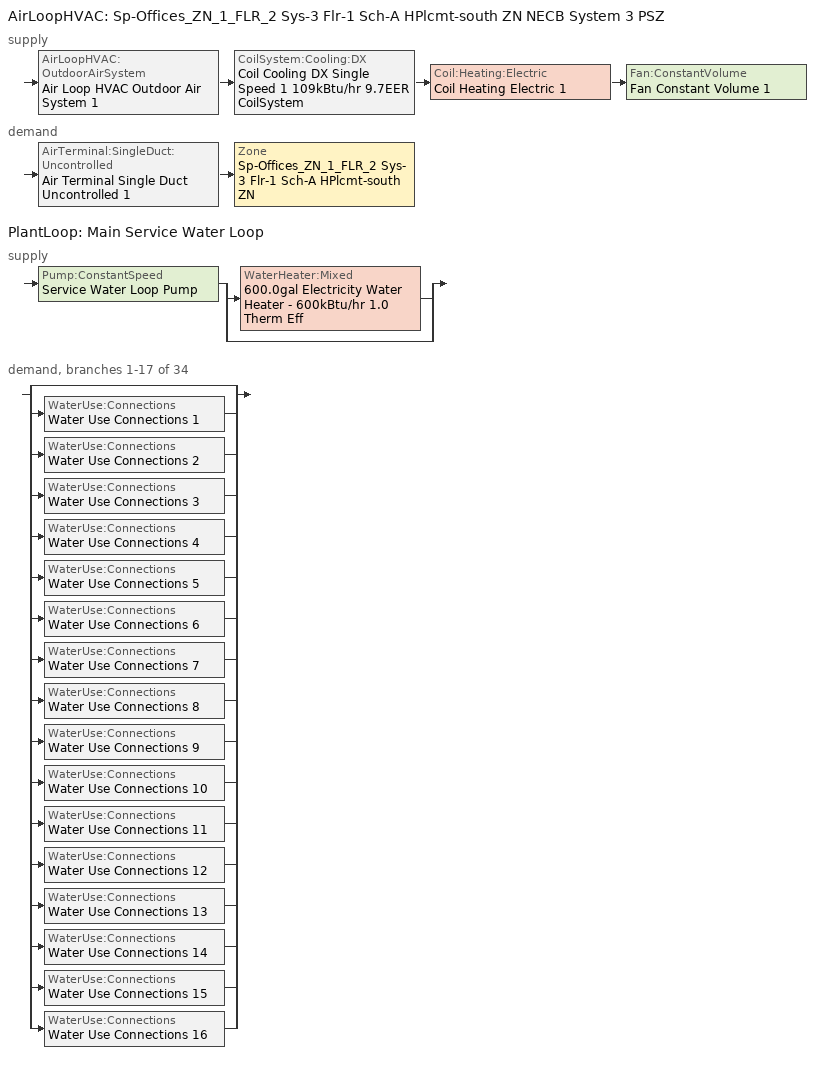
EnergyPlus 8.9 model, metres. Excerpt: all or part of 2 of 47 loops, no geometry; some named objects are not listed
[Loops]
AirLoopHVAC 'Sp-Offices_ZN_1_FLR_2 Sys-3 Flr-1 Sch-A HPlcmt-south ZN NECB System 3 PSZ'
 supply: AirLoopHVAC:OutdoorAirSystem 'Air Loop HVAC Outdoor Air System 1' > CoilSystem:Cooling:DX 'Coil Cooling DX Single Speed 1 109kBtu/hr 9.7EER CoilSystem' > Coil:Heating:Electric 'Coil Heating Electric 1' > Fan:ConstantVolume 'Fan Constant Volume 1'
 demand: AirTerminal:SingleDuct:Uncontrolled 'Air Terminal Single Duct Uncontrolled 1' > Zone 'Sp-Offices_ZN_1_FLR_2 Sys-3 Flr-1 Sch-A HPlcmt-south ZN'
PlantLoop 'Main Service Water Loop'
 supply: Pump:ConstantSpeed 'Service Water Loop Pump' > split
  | WaterHeater:Mixed '600.0gal Electricity Water Heater - 600kBtu/hr 1.0 Therm Eff'
  | bypass
 demand, branches 1-17 of 34: split
  | bypass
  | WaterUse:Connections 'Water Use Connections 1'
  | WaterUse:Connections 'Water Use Connections 2'
  | WaterUse:Connections 'Water Use Connections 3'
  | WaterUse:Connections 'Water Use Connections 4'
  | WaterUse:Connections 'Water Use Connections 5'
  | WaterUse:Connections 'Water Use Connections 6'
  | WaterUse:Connections 'Water Use Connections 7'
  | WaterUse:Connections 'Water Use Connections 8'
  | WaterUse:Connections 'Water Use Connections 9'
  | WaterUse:Connections 'Water Use Connections 10'
  | WaterUse:Connections 'Water Use Connections 11'
  | WaterUse:Connections 'Water Use Connections 12'
  | WaterUse:Connections 'Water Use Connections 13'
  | WaterUse:Connections 'Water Use Connections 14'
  | WaterUse:Connections 'Water Use Connections 15'
  | WaterUse:Connections 'Water Use Connections 16'
[DesignSpecification:OutdoorAir]
Space Function Office - enclosed Ventilation: Outdoor Air Method=Sum; Outdoor Air Flow per Person {m3/s-person}=0; Outdoor Air Flow per Zone Floor Area {m3/s-m2}=0.0004318; Outdoor Air Flow per Zone {m3/s}=0; Outdoor Air Flow Air Changes per Hour {1/hr}=0
[DesignSpecification:ZoneAirDistribution]
Sp-Offices_ZN_1_FLR_2 Sys-3 Flr-1 Sch-A HPlcmt-south ZN Design Spec Zone Air Dist: Zone Air Distribution Effectiveness in Cooling Mode=1; Zone Air Distribution Effectiveness in Heating Mode=1
[Sizing:Zone]
Sp-Offices_ZN_1_FLR_2 Sys-3 Flr-1 Sch-A HPlcmt-south ZN: Zone Cooling Design Supply Air Temperature Input Method=SupplyAirTemperature; Zone Cooling Design Supply Air Temperature {C}=13; Zone Cooling Design Supply Air Temperature Difference {deltaC}=11.11; Zone Heating Design Supply Air Temperature Input Method=SupplyAirTemperature; Zone Heating Design Supply Air Temperature {C}=43; Zone Heating Design Supply Air Temperature Difference {deltaC}=11.11; Zone Cooling Design Supply Air Humidity Ratio {kgWater/kgDryAir}=0.0085; Zone Heating Design Supply Air Humidity Ratio {kgWater/kgDryAir}=0.008; Design Specification Outdoor Air Object=Space Function Office - enclosed Ventilation; Zone Heating Sizing Factor=1.3; Zone Cooling Sizing Factor=1.1; Cooling Design Air Flow Method=DesignDay; Cooling Design Air Flow Rate {m3/s}=0; Cooling Minimum Air Flow per Zone Floor Area {m3/s-m2}=0.000762; Cooling Minimum Air Flow {m3/s}=0; Cooling Minimum Air Flow Fraction=0; Heating Design Air Flow Method=DesignDay; Heating Design Air Flow Rate {m3/s}=0; Heating Maximum Air Flow per Zone Floor Area {m3/s-m2}=0.002032; Heating Maximum Air Flow {m3/s}=0.141576; Heating Maximum Air Flow Fraction=0.3; Design Specification Zone Air Distribution Object=Sp-Offices_ZN_1_FLR_2 Sys-3 Flr-1 Sch-A HPlcmt-south ZN Design Spec Zone Air Dist; Account for Dedicated Outdoor Air System=No
[Sizing:System]
Sp-Offices_ZN_1_FLR_2 Sys-3 Flr-1 Sch-A HPlcmt-south ZN NECB System 3 PSZ: Type of Load to Size On=Sensible; Design Outdoor Air Flow Rate {m3/s}=Autosize; Central Heating Maximum System Air Flow Ratio=1; Preheat Design Temperature {C}=7; Preheat Design Humidity Ratio {kgWater/kgDryAir}=0.008; Precool Design Temperature {C}=13; Precool Design Humidity Ratio {kgWater/kgDryAir}=0.008; Central Cooling Design Supply Air Temperature {C}=13; Central Heating Design Supply Air Temperature {C}=43; Type of Zone Sum to Use=NonCoincident; 100% Outdoor Air in Cooling=No; 100% Outdoor Air in Heating=No; Central Cooling Design Supply Air Humidity Ratio {kgWater/kgDryAir}=0.0085; Central Heating Design Supply Air Humidity Ratio {kgWater/kgDryAir}=0.008; Cooling Supply Air Flow Rate Method=DesignDay; Cooling Supply Air Flow Rate {m3/s}=0; Cooling Supply Air Flow Rate Per Floor Area {m3/s-m2}=0.00996765; Cooling Fraction of Autosized Cooling Supply Air Flow Rate=1; Cooling Supply Air Flow Rate Per Unit Cooling Capacity {m3/s-W}=3.94755e-05; Heating Supply Air Flow Rate Method=DesignDay; Heating Supply Air Flow Rate {m3/s}=0; Heating Supply Air Flow Rate Per Floor Area {m3/s-m2}=0.00996765; Heating Fraction of Autosized Heating Supply Air Flow Rate=1; Heating Fraction of Autosized Cooling Supply Air Flow Rate=1; Heating Supply Air Flow Rate Per Unit Heating Capacity {m3/s-W}=3.15882e-05; System Outdoor Air Method=ZoneSum; Zone Maximum Outdoor Air Fraction=1; Cooling Design Capacity Method=CoolingDesignCapacity; Cooling Design Capacity {W}=Autosize; Cooling Design Capacity Per Floor Area {W/m2}=234.7; Fraction of Autosized Cooling Design Capacity=1; Heating Design Capacity Method=HeatingDesignCapacity; Heating Design Capacity {W}=Autosize; Heating Design Capacity Per Floor Area {W/m2}=157; Fraction of Autosized Heating Design Capacity=1; Central Cooling Capacity Control Method=OnOff
[Sizing:Plant]
Main Service Water Loop: Loop Type=Heating; Design Loop Exit Temperature {C}=60; Loop Design Temperature Difference {deltaC}=5; Sizing Option=NonCoincident; Zone Timesteps in Averaging Window=1; Coincident Sizing Factor Mode=None
[ZoneControl:Thermostat]
Sp-Offices_ZN_1_FLR_2 Sys-3 Flr-1 Sch-A HPlcmt-south ZN Thermostat: Zone or ZoneList=Sp-Offices_ZN_1_FLR_2 Sys-3 Flr-1 Sch-A HPlcmt-south ZN; Control Type Schedule=Sp-Offices_ZN_1_FLR_2 Sys-3 Flr-1 Sch-A HPlcmt-south ZN Thermostat Schedule; Control 1=Space Function Office - enclosed Thermostat 3
[ThermostatSetpoint:DualSetpoint]
Space Function Office - enclosed Thermostat 3: Heating Setpoint Temperature Schedule=NECB-A-Thermostat Setpoint-Heating; Cooling Setpoint Temperature Schedule=NECB-A-Thermostat Setpoint-Cooling
[ZoneHVAC:Baseboard:Convective:Electric]
Zone HVAC Baseboard Convective Electric 1: Availability Schedule=Always On Discrete; Heating Design Capacity {W}=Autosize; Efficiency=1
[AirTerminal:SingleDuct:Uncontrolled]
Air Terminal Single Duct Uncontrolled 1: Availability Schedule=Always On Discrete; Maximum Air Flow Rate {m3/s}=AutoSize
[Zone equipment]
Sp-Offices_ZN_1_FLR_2 Sys-3 Flr-1 Sch-A HPlcmt-south ZN: Air Terminal Single Duct Uncontrolled 1, Zone HVAC Baseboard Convective Electric 1
[Fan:ConstantVolume]
Fan Constant Volume 1: Availability Schedule=Sp-Offices_ZN_1_FLR_2 Sys-3 Flr-1 Sch-A HPlcmt-south ZN NECB System 3 PSZ Occ Sch; Fan Total Efficiency=0.39975; Pressure Rise {Pa}=640; Maximum Flow Rate {m3/s}=AutoSize; Motor Efficiency=0.615; Motor In Airstream Fraction=1
[Coil:Cooling:DX:SingleSpeed]
Coil Cooling DX Single Speed 1 109kBtu/hr 9.7EER: Availability Schedule=Always On Discrete; Gross Rated Total Cooling Capacity {W}=Autosize; Gross Rated Sensible Heat Ratio=Autosize; Gross Rated Cooling COP {W/W}=3.36162; Rated Air Flow Rate {m3/s}=Autosize; Rated Evaporator Fan Power Per Volume Flow Rate {W/(m3/s)}=773.3; Total Cooling Capacity Function of Temperature Curve=DXCOOL-NECB2011-REF-CAPFT; Total Cooling Capacity Function of Flow Fraction Curve=DXCOOL-NECB2011-REF-CAPFFLOW; Energy Input Ratio Function of Temperature Curve=DXCOOL-NECB2011-REF-COOLEIRFT; Energy Input Ratio Function of Flow Fraction Curve=DXCOOL-NECB2011-REF-COOLEIRFFLOW; Part Load Fraction Correlation Curve=DXCOOL-NECB2011-REF-COOLPLFFPLR; Condenser Type=AirCooled; Evaporative Condenser Effectiveness=0; Evaporative Condenser Air Flow Rate {m3/s}=Autosize; Evaporative Condenser Pump Rated Power Consumption {W}=Autosize; Crankcase Heater Capacity {W}=0; Maximum Outdoor Dry-Bulb Temperature for Crankcase Heater Operation {C}=0; Basin Heater Capacity {W/K}=0; Basin Heater Setpoint Temperature {C}=10
[Coil:Heating:Electric]
Coil Heating Electric 1: Availability Schedule=Always On Discrete; Efficiency=1; Nominal Capacity {W}=Autosize
[CoilSystem:Cooling:DX]
Coil Cooling DX Single Speed 1 109kBtu/hr 9.7EER CoilSystem: Availability Schedule=Always On Discrete; Cooling Coil=Coil Cooling DX Single Speed 1 109kBtu/hr 9.7EER
[Controller:OutdoorAir]
Controller Outdoor Air 1: Minimum Outdoor Air Flow Rate {m3/s}=0; Maximum Outdoor Air Flow Rate {m3/s}=Autosize; Economizer Control Type=DifferentialEnthalpy; Economizer Control Action Type=ModulateFlow; Lockout Type=NoLockout; Minimum Limit Type=FixedMinimum; Minimum Outdoor Air Schedule=Sp-Offices_ZN_1_FLR_2 Sys-3 Flr-1 Sch-A HPlcmt-south ZN NECB System 3 PSZ Occ Sch; Mechanical Ventilation Controller=Controller Mechanical Ventilation 1; High Humidity Control=No; Control High Indoor Humidity Based on Outdoor Humidity Ratio=Yes; Heat Recovery Bypass Control Type=BypassWhenWithinEconomizerLimits
[Controller:MechanicalVentilation]
Controller Mechanical Ventilation 1: Availability Schedule=Sp-Offices_ZN_1_FLR_2 Sys-3 Flr-1 Sch-A HPlcmt-south ZN NECB System 3 PSZ Occ Sch; Demand Controlled Ventilation=No; System Outdoor Air Method=ZoneSum; Zone 1=Sp-Offices_ZN_1_FLR_2 Sys-3 Flr-1 Sch-A HPlcmt-south ZN; Design Specification Outdoor Air Object Name 1=Space Function Office - enclosed Ventilation; Design Specification Zone Air Distribution Object Name 1=Sp-Offices_ZN_1_FLR_2 Sys-3 Flr-1 Sch-A HPlcmt-south ZN Design Spec Zone Air Dist
[AirLoopHVAC]
Sp-Offices_ZN_1_FLR_2 Sys-3 Flr-1 Sch-A HPlcmt-south ZN NECB System 3 PSZ: Design Supply Air Flow Rate {m3/s}=AutoSize
[Pump:ConstantSpeed]
Service Water Loop Pump: Design Flow Rate {m3/s}=Autosize; Design Pump Head {Pa}=34026; Design Power Consumption {W}=Autosize; Motor Efficiency=0.7; Fraction of Motor Inefficiencies to Fluid Stream=0; Pump Control Type=Intermittent; Design Power Sizing Method=PowerPerFlowPerPressure; Design Electric Power per Unit Flow Rate {W/(m3/s)}=348701.1; Design Shaft Power per Unit Flow Rate per Unit Head {W/((m3/s)-Pa)}=1.28205
[WaterHeater:Mixed]
600.0gal Electricity Water Heater - 600kBtu/hr 1.0 Therm Eff: Tank Volume {m3}=2.27125; Setpoint Temperature Schedule=Service Water Loop Temp - 140F; Deadband Temperature Difference {deltaC}=2; Maximum Temperature Limit {C}=82.2222; Heater Control Type=Cycle; Heater Maximum Capacity {W}=175843; Heater Ignition Minimum Flow Rate {m3/s}=0; Heater Ignition Delay {s}=0; Heater Fuel Type=Electricity; Heater Thermal Efficiency=1; Off Cycle Parasitic Fuel Consumption Rate {W}=878.92; Off Cycle Parasitic Fuel Type=Electricity; Off Cycle Parasitic Heat Fraction to Tank=0.8; On Cycle Parasitic Fuel Consumption Rate {W}=878.92; On Cycle Parasitic Fuel Type=Electricity; On Cycle Parasitic Heat Fraction to Tank=0; Ambient Temperature Indicator=Schedule; Ambient Temperature Schedule=Water Heater Ambient Temp Schedule - 70F; Off Cycle Loss Coefficient to Ambient Temperature {W/K}=6.61159; Off Cycle Loss Fraction to Zone=1; On Cycle Loss Coefficient to Ambient Temperature {W/K}=6.61159; On Cycle Loss Fraction to Zone=1; Use Side Effectiveness=1; Source Side Effectiveness=1; Use Side Design Flow Rate {m3/s}=Autosize; Source Side Design Flow Rate {m3/s}=Autosize; Indirect Water Heating Recovery Time {hr}=1.5; Source Side Flow Control Mode=IndirectHeatPrimarySetpoint
[PlantLoop]
Main Service Water Loop: Fluid Type=Water; Plant Equipment Operation Scheme=Main Service Water Loop Operation Schemes; Maximum Loop Temperature {C}=60; Minimum Loop Temperature {C}=10; Maximum Loop Flow Rate {m3/s}=Autosize; Minimum Loop Flow Rate {m3/s}=0; Plant Loop Volume {m3}=Autocalculate; Load Distribution Scheme=Optimal; Plant Loop Demand Calculation Scheme=SingleSetpoint
[PlantEquipmentList]
Main Service Water Loop Heating Equipment List: 600.0gal Electricity Water Heater - 600kBtu/hr 1.0 Therm Eff
[PlantEquipmentOperation:HeatingLoad]
Main Service Water Loop Heating Operation Scheme: Load Range 1 Lower Limit {W}=0; Load Range 1 Upper Limit {W}=1000000000; Range 1 Equipment List=Main Service Water Loop Heating Equipment List
[PlantEquipmentOperationSchemes]
Main Service Water Loop Operation Schemes: Control Scheme 1=Main Service Water Loop Heating Operation Scheme; Control Scheme 1 Schedule=Always On Discrete
[SetpointManager:Scheduled]
Service hot water setpoint manager: Control Variable=Temperature; Schedule=Service Water Loop Temp - 140F
[SetpointManager:SingleZone:Reheat]
Setpoint Manager Single Zone Reheat 1: Control Variable=Temperature; Minimum Supply Air Temperature {C}=13; Maximum Supply Air Temperature {C}=43; Control Zone=Sp-Offices_ZN_1_FLR_2 Sys-3 Flr-1 Sch-A HPlcmt-south ZN
[SetpointManager:MixedAir] Control Variable=Temperature
Node 56 OS Default SPM; Node 55 OS Default SPM; Node 54 OS Default SPM
[WaterUse:Equipment]
Name | Peak Flow Rate {m3/s} | Flow Rate Fraction Schedule | Target Temperature Schedule | Zone | Sensible Fraction Schedule | Latent Fraction Schedule
Auditorium_zn_1_flr_1 Service Water Use 0.5gal/min | 3.17504e-05 | NECB-C-Service Water Heating | Schedule Ruleset 5 | Sp-Auditorium_ZN_1_FLR_1 Sys-3 Flr-2 Sch-C HPlcmt-north ZN | Schedule Ruleset 3 | Schedule Ruleset 4
Aux_gym_zn_1_flr_1 Service Water Use 1.91gal/min | 0.00012071 | NECB-B-Service Water Heating | Schedule Ruleset 8 | Sp-Aux_Gym_ZN_1_FLR_1 Sys-3 Flr-2 Sch-B HPlcmt-east ZN | Schedule Ruleset 6 | Schedule Ruleset 7
Gym_zn_1_flr_1 Service Water Use 3.03gal/min | 0.000191125 | NECB-B-Service Water Heating | Schedule Ruleset 11 | Sp-Gym_ZN_1_FLR_1 Sys-3 Flr-2 Sch-B HPlcmt-core ZN | Schedule Ruleset 9 | Schedule Ruleset 10
Cafeteria_zn_1_flr_1 Service Water Use 0.48gal/min | 3.02759e-05 | NECB-C-Service Water Heating | Schedule Ruleset 14 | Sp-Cafeteria_ZN_1_FLR_1 Sys-3 Flr-2 Sch-C HPlcmt-east ZN | Schedule Ruleset 12 | Schedule Ruleset 13
Corner_class_1_pod_1_zn_1_flr_1 Service Water Use 0.07gal/min | 4.61748e-06 | NECB-D-Service Water Heating | Schedule Ruleset 17 | Sp-Corner_Class_1_Pod_1_ZN_1_FLR_1 Sys-3 Flr-2 Sch-D HPlcmt-south ZN | Schedule Ruleset 15 | Schedule Ruleset 16
Corner_class_1_pod_1_zn_1_flr_2 Service Water Use 0.07gal/min | 4.61748e-06 | NECB-D-Service Water Heating | Schedule Ruleset 20 | Sp-Corner_Class_1_Pod_1_ZN_1_FLR_2 Sys-3 Flr-1 Sch-D HPlcmt-south ZN | Schedule Ruleset 18 | Schedule Ruleset 19
Corner_class_1_pod_2_zn_1_flr_1 Service Water Use 0.07gal/min | 4.61748e-06 | NECB-D-Service Water Heating | Schedule Ruleset 23 | Sp-Corner_Class_1_Pod_2_ZN_1_FLR_1 Sys-3 Flr-2 Sch-D HPlcmt-south ZN | Schedule Ruleset 21 | Schedule Ruleset 22
Corner_class_1_pod_2_zn_1_flr_2 Service Water Use 0.07gal/min | 4.61748e-06 | NECB-D-Service Water Heating | Schedule Ruleset 26 | Sp-Corner_Class_1_Pod_2_ZN_1_FLR_2 Sys-3 Flr-1 Sch-D HPlcmt-south ZN | Schedule Ruleset 24 | Schedule Ruleset 25
Corner_class_1_pod_3_zn_1_flr_1 Service Water Use 0.07gal/min | 4.61748e-06 | NECB-D-Service Water Heating | Schedule Ruleset 29 | Sp-Corner_Class_1_Pod_3_ZN_1_FLR_1 Sys-3 Flr-2 Sch-D HPlcmt-south ZN | Schedule Ruleset 27 | Schedule Ruleset 28
Corner_class_1_pod_3_zn_1_flr_2 Service Water Use 0.07gal/min | 4.61748e-06 | NECB-D-Service Water Heating | Schedule Ruleset 32 | Sp-Corner_Class_1_Pod_3_ZN_1_FLR_2 Sys-3 Flr-1 Sch-D HPlcmt-south ZN | Schedule Ruleset 30 | Schedule Ruleset 31
Corner_class_2_pod_1_zn_1_flr_1 Service Water Use 0.07gal/min | 4.61748e-06 | NECB-D-Service Water Heating | Schedule Ruleset 35 | Sp-Corner_Class_2_Pod_1_ZN_1_FLR_1 Sys-3 Flr-2 Sch-D HPlcmt-north ZN | Schedule Ruleset 33 | Schedule Ruleset 34
Corner_class_2_pod_1_zn_1_flr_2 Service Water Use 0.07gal/min | 4.61748e-06 | NECB-D-Service Water Heating | Schedule Ruleset 38 | Sp-Corner_Class_2_Pod_1_ZN_1_FLR_2 Sys-3 Flr-1 Sch-D HPlcmt-north ZN | Schedule Ruleset 36 | Schedule Ruleset 37
Corner_class_2_pod_2_zn_1_flr_1 Service Water Use 0.07gal/min | 4.61748e-06 | NECB-D-Service Water Heating | Schedule Ruleset 41 | Sp-Corner_Class_2_Pod_2_ZN_1_FLR_1 Sys-3 Flr-2 Sch-D HPlcmt-north ZN | Schedule Ruleset 39 | Schedule Ruleset 40
Corner_class_2_pod_2_zn_1_flr_2 Service Water Use 0.07gal/min | 4.61748e-06 | NECB-D-Service Water Heating | Schedule Ruleset 44 | Sp-Corner_Class_2_Pod_2_ZN_1_FLR_2 Sys-3 Flr-1 Sch-D HPlcmt-north ZN | Schedule Ruleset 42 | Schedule Ruleset 43
Corner_class_2_pod_3_zn_1_flr_1 Service Water Use 0.07gal/min | 4.61748e-06 | NECB-D-Service Water Heating | Schedule Ruleset 47 | Sp-Corner_Class_2_Pod_3_ZN_1_FLR_1 Sys-3 Flr-2 Sch-D HPlcmt-north ZN | Schedule Ruleset 45 | Schedule Ruleset 46
Corner_class_2_pod_3_zn_1_flr_2 Service Water Use 0.07gal/min | 4.61748e-06 | NECB-D-Service Water Heating | Schedule Ruleset 50 | Sp-Corner_Class_2_Pod_3_ZN_1_FLR_2 Sys-3 Flr-1 Sch-D HPlcmt-north ZN | Schedule Ruleset 48 | Schedule Ruleset 49
[WaterUse:Connections]
Name | Water Use Equipment 1
Water Use Connections 1 | Auditorium_zn_1_flr_1 Service Water Use 0.5gal/min
Water Use Connections 2 | Aux_gym_zn_1_flr_1 Service Water Use 1.91gal/min
Water Use Connections 3 | Gym_zn_1_flr_1 Service Water Use 3.03gal/min
Water Use Connections 4 | Cafeteria_zn_1_flr_1 Service Water Use 0.48gal/min
Water Use Connections 5 | Corner_class_1_pod_1_zn_1_flr_1 Service Water Use 0.07gal/min
Water Use Connections 6 | Corner_class_1_pod_1_zn_1_flr_2 Service Water Use 0.07gal/min
Water Use Connections 7 | Corner_class_1_pod_2_zn_1_flr_1 Service Water Use 0.07gal/min
Water Use Connections 8 | Corner_class_1_pod_2_zn_1_flr_2 Service Water Use 0.07gal/min
Water Use Connections 9 | Corner_class_1_pod_3_zn_1_flr_1 Service Water Use 0.07gal/min
Water Use Connections 10 | Corner_class_1_pod_3_zn_1_flr_2 Service Water Use 0.07gal/min
Water Use Connections 11 | Corner_class_2_pod_1_zn_1_flr_1 Service Water Use 0.07gal/min
Water Use Connections 12 | Corner_class_2_pod_1_zn_1_flr_2 Service Water Use 0.07gal/min
Water Use Connections 13 | Corner_class_2_pod_2_zn_1_flr_1 Service Water Use 0.07gal/min
Water Use Connections 14 | Corner_class_2_pod_2_zn_1_flr_2 Service Water Use 0.07gal/min
Water Use Connections 15 | Corner_class_2_pod_3_zn_1_flr_1 Service Water Use 0.07gal/min
Water Use Connections 16 | Corner_class_2_pod_3_zn_1_flr_2 Service Water Use 0.07gal/min
[Schedule:Day:Interval]
NECB-A-Thermostat Setpoint-Heating Sun|Hol Day; NECB-A-Thermostat Setpoint-Heating Sat Day: No, 24:00, 18
NECB-A-Thermostat Setpoint-Heating Default|Wkdy Day; NECB-A-Thermostat Setpoint-Heating Default: No, 06:00, 18, 07:00, 20, 21:00, 22, 24:00, 18
NECB-A-Thermostat Setpoint-Cooling Sun|Hol Day; NECB-A-Thermostat Setpoint-Cooling Sat Day: No, 24:00, 35
NECB-A-Thermostat Setpoint-Cooling Default|Wkdy Day; NECB-A-Thermostat Setpoint-Cooling Default: No, 06:00, 35, 21:00, 24, 24:00, 35
Sp-Offices_ZN_1_FLR_2 Sys-3 Flr-1 Sch-A HPlcmt-south ZN NECB System 3 PSZ Occ Sch Sunday; Sp-Offices_ZN_1_FLR_2 Sys-3 Flr-1 Sch-A HPlcmt-south ZN NECB System 3 PSZ Occ Sch Saturday: No, 24:00, 0
Sp-Offices_ZN_1_FLR_2 Sys-3 Flr-1 Sch-A HPlcmt-south ZN NECB System 3 PSZ Occ Sch Monday; Sp-Offices_ZN_1_FLR_2 Sys-3 Flr-1 Sch-A HPlcmt-south ZN NECB System 3 PSZ Occ Sch Tuesday; Sp-Offices_ZN_1_FLR_2 Sys-3 Flr-1 Sch-A HPlcmt-south ZN NECB System 3 PSZ Occ Sch Wednesday; Sp-Offices_ZN_1_FLR_2 Sys-3 Flr-1 Sch-A HPlcmt-south ZN NECB System 3 PSZ Occ Sch Thursday; Sp-Offices_ZN_1_FLR_2 Sys-3 Flr-1 Sch-A HPlcmt-south ZN NECB System 3 PSZ Occ Sch Friday: No, 08:00, 0, 19:00, 1, 24:00, 0
Sp-Offices_ZN_1_FLR_2 Sys-3 Flr-1 Sch-A HPlcmt-south ZN NECB System 3 PSZ Occ Sch Default; Sp-Offices_ZN_1_FLR_2 Sys-3 Flr-1 Sch-A HPlcmt-south ZN NECB System 3 PSZ Occ Sch Summer Design Day; Sp-Offices_ZN_1_FLR_2 Sys-3 Flr-1 Sch-A HPlcmt-south ZN NECB System 3 PSZ Occ Sch Winter Design Day: No, 24:00, 1
NECB-B-Service Water Heating Default; NECB-B-Service Water Heating Default|Wkdy Day: No, 01:00, 0.6, 02:00, 0.5, 09:00, 0.05, 11:00, 0.7, 12:00, 0.4, 13:00, 0.5, 15:00, 0.6, 16:00, 0.4, 18:00, 0.3, 19:00, 0.4, 20:00, 0.5, 22:00, 0.8, 24:00, 0.9
NECB-B-Service Water Heating Sat Day: No, 01:00, 0.7, 02:00, 0.6, 09:00, 0.05, 11:00, 0.7, 12:00, 0.4, 13:00, 0.5, 15:00, 0.6, 16:00, 0.4, 18:00, 0.3, 19:00, 0.4, 20:00, 0.5, 22:00, 0.8, 24:00, 0.9
NECB-B-Service Water Heating Sun|Hol Day: No, 01:00, 0.5, 02:00, 0.6, 09:00, 0.05, 11:00, 0.7, 12:00, 0.4, 13:00, 0.5, 15:00, 0.6, 16:00, 0.4, 18:00, 0.3, 19:00, 0.4, 20:00, 0.5, 22:00, 0.8, 24:00, 0.5
NECB-C-Service Water Heating Default; NECB-C-Service Water Heating Default|Wkdy Day: No, 08:00, 0.05, 09:00, 0.1, 10:00, 0.2, 11:00, 0.3, 12:00, 0.4, 16:00, 0.8, 17:00, 0.6, 18:00, 0.4, 19:00, 0.3, 21:00, 0.2, 24:00, 0.05
NECB-C-Service Water Heating Sat Day: No, 08:00, 0.05, 09:00, 0.1, 10:00, 0.2, 11:00, 0.3, 12:00, 0.5, 16:00, 0.9, 17:00, 0.7, 18:00, 0.5, 19:00, 0.3, 21:00, 0.2, 24:00, 0.05
NECB-C-Service Water Heating Sun|Hol Day: No, 10:00, 0.05, 11:00, 0.1, 12:00, 0.2, 13:00, 0.4, 15:00, 0.8, 16:00, 0.6, 17:00, 0.4, 18:00, 0.3, 19:00, 0.2, 24:00, 0.05
NECB-D-Service Water Heating Default; NECB-D-Service Water Heating Default|Wkdy Day: No, 08:00, 0.05, 10:00, 0.5, 16:00, 0.9, 17:00, 0.7, 18:00, 0.3, 21:00, 0.5, 22:00, 0.3, 24:00, 0.05
NECB-D-Service Water Heating Sat Day; NECB-D-Service Water Heating Sun|Hol Day; Schedule Day 12; Schedule Day 15; Schedule Day 18; Schedule Day 21; Schedule Day 24; Schedule Day 27; Schedule Day 30; Schedule Day 33; Schedule Day 36; Schedule Day 39; Schedule Day 42; Schedule Day 45; Schedule Day 48; Schedule Day 51; Schedule Day 6; Schedule Day 9: No, 24:00, 0.05
Schedule Day 10; Schedule Day 13; Schedule Day 16; Schedule Day 19; Schedule Day 22; Schedule Day 25; Schedule Day 28; Schedule Day 31; Schedule Day 34; Schedule Day 37; Schedule Day 40; Schedule Day 43; Schedule Day 46; Schedule Day 49; Schedule Day 52; Schedule Day 7; Service Water Loop Temp - 140F Default: No, 24:00, 60
Schedule Day 11; Schedule Day 14; Schedule Day 17; Schedule Day 20; Schedule Day 23; Schedule Day 26; Schedule Day 29; Schedule Day 32; Schedule Day 35; Schedule Day 38; Schedule Day 41; Schedule Day 44; Schedule Day 47; Schedule Day 5; Schedule Day 50; Schedule Day 8: No, 24:00, 0.2
Water Heater Ambient Temp Schedule - 70F Default: No, 24:00, 21.1111
[Schedule:Week:Daily]
Schedule:Week:Daily {2af1d794-7e81-4cb2-830b-181637b0ae82}: NECB-A-Thermostat Setpoint-Heating Sun|Hol Day, NECB-A-Thermostat Setpoint-Heating Default|Wkdy Day, NECB-A-Thermostat Setpoint-Heating Default|Wkdy Day, NECB-A-Thermostat Setpoint-Heating Default|Wkdy Day, NECB-A-Thermostat Setpoint-Heating Default|Wkdy Day, NECB-A-Thermostat Setpoint-Heating Default|Wkdy Day, NECB-A-Thermostat Setpoint-Heating Sat Day, NECB-A-Thermostat Setpoint-Heating Default, NECB-A-Thermostat Setpoint-Heating Default, NECB-A-Thermostat Setpoint-Heating Default, NECB-A-Thermostat Setpoint-Heating Default, NECB-A-Thermostat Setpoint-Heating Default
Schedule:Week:Daily {023329f9-b358-4213-a2b3-86690ae53f97}: NECB-A-Thermostat Setpoint-Cooling Sun|Hol Day, NECB-A-Thermostat Setpoint-Cooling Default|Wkdy Day, NECB-A-Thermostat Setpoint-Cooling Default|Wkdy Day, NECB-A-Thermostat Setpoint-Cooling Default|Wkdy Day, NECB-A-Thermostat Setpoint-Cooling Default|Wkdy Day, NECB-A-Thermostat Setpoint-Cooling Default|Wkdy Day, NECB-A-Thermostat Setpoint-Cooling Sat Day, NECB-A-Thermostat Setpoint-Cooling Default, NECB-A-Thermostat Setpoint-Cooling Default, NECB-A-Thermostat Setpoint-Cooling Default, NECB-A-Thermostat Setpoint-Cooling Default, NECB-A-Thermostat Setpoint-Cooling Default
Schedule:Week:Daily {b4a25738-f88c-446d-a8ae-046b7df73a66}: Sp-Offices_ZN_1_FLR_2 Sys-3 Flr-1 Sch-A HPlcmt-south ZN NECB System 3 PSZ Occ Sch Sunday, Sp-Offices_ZN_1_FLR_2 Sys-3 Flr-1 Sch-A HPlcmt-south ZN NECB System 3 PSZ Occ Sch Monday, Sp-Offices_ZN_1_FLR_2 Sys-3 Flr-1 Sch-A HPlcmt-south ZN NECB System 3 PSZ Occ Sch Tuesday, Sp-Offices_ZN_1_FLR_2 Sys-3 Flr-1 Sch-A HPlcmt-south ZN NECB System 3 PSZ Occ Sch Wednesday, Sp-Offices_ZN_1_FLR_2 Sys-3 Flr-1 Sch-A HPlcmt-south ZN NECB System 3 PSZ Occ Sch Thursday, Sp-Offices_ZN_1_FLR_2 Sys-3 Flr-1 Sch-A HPlcmt-south ZN NECB System 3 PSZ Occ Sch Friday, Sp-Offices_ZN_1_FLR_2 Sys-3 Flr-1 Sch-A HPlcmt-south ZN NECB System 3 PSZ Occ Sch Saturday, Sp-Offices_ZN_1_FLR_2 Sys-3 Flr-1 Sch-A HPlcmt-south ZN NECB System 3 PSZ Occ Sch Default, Sp-Offices_ZN_1_FLR_2 Sys-3 Flr-1 Sch-A HPlcmt-south ZN NECB System 3 PSZ Occ Sch Summer Design Day, Sp-Offices_ZN_1_FLR_2 Sys-3 Flr-1 Sch-A HPlcmt-south ZN NECB System 3 PSZ Occ Sch Winter Design Day, Sp-Offices_ZN_1_FLR_2 Sys-3 Flr-1 Sch-A HPlcmt-south ZN NECB System 3 PSZ Occ Sch Default, Sp-Offices_ZN_1_FLR_2 Sys-3 Flr-1 Sch-A HPlcmt-south ZN NECB System 3 PSZ Occ Sch Default
Schedule:Week:Daily {3ff9b2c5-2c67-4e1d-835a-114b646d68e7}: NECB-B-Service Water Heating Sun|Hol Day, NECB-B-Service Water Heating Default|Wkdy Day, NECB-B-Service Water Heating Default|Wkdy Day, NECB-B-Service Water Heating Default|Wkdy Day, NECB-B-Service Water Heating Default|Wkdy Day, NECB-B-Service Water Heating Default|Wkdy Day, NECB-B-Service Water Heating Sat Day, NECB-B-Service Water Heating Default, NECB-B-Service Water Heating Default, NECB-B-Service Water Heating Default, NECB-B-Service Water Heating Default, NECB-B-Service Water Heating Default
Schedule:Week:Daily {1ace1c91-954a-4a59-b67c-347676d0a225}: NECB-C-Service Water Heating Sun|Hol Day, NECB-C-Service Water Heating Default|Wkdy Day, NECB-C-Service Water Heating Default|Wkdy Day, NECB-C-Service Water Heating Default|Wkdy Day, NECB-C-Service Water Heating Default|Wkdy Day, NECB-C-Service Water Heating Default|Wkdy Day, NECB-C-Service Water Heating Sat Day, NECB-C-Service Water Heating Default, NECB-C-Service Water Heating Default, NECB-C-Service Water Heating Default, NECB-C-Service Water Heating Default, NECB-C-Service Water Heating Default
Schedule:Week:Daily {d50215a7-a802-4731-86a7-f4656ae78b32}: NECB-D-Service Water Heating Sun|Hol Day, NECB-D-Service Water Heating Default|Wkdy Day, NECB-D-Service Water Heating Default|Wkdy Day, NECB-D-Service Water Heating Default|Wkdy Day, NECB-D-Service Water Heating Default|Wkdy Day, NECB-D-Service Water Heating Default|Wkdy Day, NECB-D-Service Water Heating Sat Day, NECB-D-Service Water Heating Default, NECB-D-Service Water Heating Default, NECB-D-Service Water Heating Default, NECB-D-Service Water Heating Default, NECB-D-Service Water Heating Default
Schedule:Week:Daily {fee7ea90-81be-49ea-9667-d08ec8ae72cd}: Schedule Day 12, Schedule Day 12, Schedule Day 12, Schedule Day 12, Schedule Day 12, Schedule Day 12, Schedule Day 12, Schedule Day 12, Schedule Day 12, Schedule Day 12, Schedule Day 12, Schedule Day 12
Schedule:Week:Daily {7fee0630-f90e-4e00-9621-9bf35bc2f15f}: Schedule Day 13, Schedule Day 13, Schedule Day 13, Schedule Day 13, Schedule Day 13, Schedule Day 13, Schedule Day 13, Schedule Day 13, Schedule Day 13, Schedule Day 13, Schedule Day 13, Schedule Day 13
Schedule:Week:Daily {6188c712-1f67-4ecb-b6ef-135494ff7a55}: Schedule Day 14, Schedule Day 14, Schedule Day 14, Schedule Day 14, Schedule Day 14, Schedule Day 14, Schedule Day 14, Schedule Day 14, Schedule Day 14, Schedule Day 14, Schedule Day 14, Schedule Day 14
Schedule:Week:Daily {894d2c4e-5301-48ec-9bc5-4377670d5ce4}: Schedule Day 15, Schedule Day 15, Schedule Day 15, Schedule Day 15, Schedule Day 15, Schedule Day 15, Schedule Day 15, Schedule Day 15, Schedule Day 15, Schedule Day 15, Schedule Day 15, Schedule Day 15
Schedule:Week:Daily {862df358-0a2c-43a2-a62c-a3fe667afa47}: Schedule Day 16, Schedule Day 16, Schedule Day 16, Schedule Day 16, Schedule Day 16, Schedule Day 16, Schedule Day 16, Schedule Day 16, Schedule Day 16, Schedule Day 16, Schedule Day 16, Schedule Day 16
Schedule:Week:Daily {810aff3c-c61f-4ff7-87a4-4d8ed438f53c}: Schedule Day 17, Schedule Day 17, Schedule Day 17, Schedule Day 17, Schedule Day 17, Schedule Day 17, Schedule Day 17, Schedule Day 17, Schedule Day 17, Schedule Day 17, Schedule Day 17, Schedule Day 17
Schedule:Week:Daily {09e48515-d515-4a59-b06f-1091d25a9511}: Schedule Day 18, Schedule Day 18, Schedule Day 18, Schedule Day 18, Schedule Day 18, Schedule Day 18, Schedule Day 18, Schedule Day 18, Schedule Day 18, Schedule Day 18, Schedule Day 18, Schedule Day 18
Schedule:Week:Daily {f413849e-f9cd-4fea-bcad-7c44799248c0}: Schedule Day 19, Schedule Day 19, Schedule Day 19, Schedule Day 19, Schedule Day 19, Schedule Day 19, Schedule Day 19, Schedule Day 19, Schedule Day 19, Schedule Day 19, Schedule Day 19, Schedule Day 19
Schedule:Week:Daily {66b2d905-c815-4900-b49a-bec591be2ac8}: Schedule Day 20, Schedule Day 20, Schedule Day 20, Schedule Day 20, Schedule Day 20, Schedule Day 20, Schedule Day 20, Schedule Day 20, Schedule Day 20, Schedule Day 20, Schedule Day 20, Schedule Day 20
Schedule:Week:Daily {ae430e7e-cd8e-467e-98c3-07fd59060da0}: Schedule Day 21, Schedule Day 21, Schedule Day 21, Schedule Day 21, Schedule Day 21, Schedule Day 21, Schedule Day 21, Schedule Day 21, Schedule Day 21, Schedule Day 21, Schedule Day 21, Schedule Day 21
Schedule:Week:Daily {da90e255-a3a3-4774-a4ee-756ee7cfc7e8}: Schedule Day 22, Schedule Day 22, Schedule Day 22, Schedule Day 22, Schedule Day 22, Schedule Day 22, Schedule Day 22, Schedule Day 22, Schedule Day 22, Schedule Day 22, Schedule Day 22, Schedule Day 22
Schedule:Week:Daily {2cb551bf-0d8f-4ab2-8ce4-796c327db12f}: Schedule Day 23, Schedule Day 23, Schedule Day 23, Schedule Day 23, Schedule Day 23, Schedule Day 23, Schedule Day 23, Schedule Day 23, Schedule Day 23, Schedule Day 23, Schedule Day 23, Schedule Day 23
Schedule:Week:Daily {2ed5778a-d0f7-420c-b100-f35407c56138}: Schedule Day 24, Schedule Day 24, Schedule Day 24, Schedule Day 24, Schedule Day 24, Schedule Day 24, Schedule Day 24, Schedule Day 24, Schedule Day 24, Schedule Day 24, Schedule Day 24, Schedule Day 24
Schedule:Week:Daily {9f67cd20-de71-4fb3-b143-4d65ecab6b19}: Schedule Day 25, Schedule Day 25, Schedule Day 25, Schedule Day 25, Schedule Day 25, Schedule Day 25, Schedule Day 25, Schedule Day 25, Schedule Day 25, Schedule Day 25, Schedule Day 25, Schedule Day 25
Schedule:Week:Daily {8d3e5548-1f11-4701-847f-cb6b7bf21dce}: Schedule Day 26, Schedule Day 26, Schedule Day 26, Schedule Day 26, Schedule Day 26, Schedule Day 26, Schedule Day 26, Schedule Day 26, Schedule Day 26, Schedule Day 26, Schedule Day 26, Schedule Day 26
Schedule:Week:Daily {63a602b6-a570-4eb0-be80-569efe7775f4}: Schedule Day 27, Schedule Day 27, Schedule Day 27, Schedule Day 27, Schedule Day 27, Schedule Day 27, Schedule Day 27, Schedule Day 27, Schedule Day 27, Schedule Day 27, Schedule Day 27, Schedule Day 27
Schedule:Week:Daily {73323f5f-5afa-4335-91ae-9687c5b94287}: Schedule Day 28, Schedule Day 28, Schedule Day 28, Schedule Day 28, Schedule Day 28, Schedule Day 28, Schedule Day 28, Schedule Day 28, Schedule Day 28, Schedule Day 28, Schedule Day 28, Schedule Day 28
Schedule:Week:Daily {32ddd575-08a3-4c82-96eb-c340da0d7bd3}: Schedule Day 29, Schedule Day 29, Schedule Day 29, Schedule Day 29, Schedule Day 29, Schedule Day 29, Schedule Day 29, Schedule Day 29, Schedule Day 29, Schedule Day 29, Schedule Day 29, Schedule Day 29
Schedule:Week:Daily {9681e344-544b-4a82-b8fe-ea084f00acb6}: Schedule Day 30, Schedule Day 30, Schedule Day 30, Schedule Day 30, Schedule Day 30, Schedule Day 30, Schedule Day 30, Schedule Day 30, Schedule Day 30, Schedule Day 30, Schedule Day 30, Schedule Day 30
Schedule:Week:Daily {2f63f3dc-5c69-4a9a-8e5c-2832c177dbdb}: Schedule Day 31, Schedule Day 31, Schedule Day 31, Schedule Day 31, Schedule Day 31, Schedule Day 31, Schedule Day 31, Schedule Day 31, Schedule Day 31, Schedule Day 31, Schedule Day 31, Schedule Day 31
Schedule:Week:Daily {1e981740-1bf6-4bb4-b61e-bbef308bb210}: Schedule Day 5, Schedule Day 5, Schedule Day 5, Schedule Day 5, Schedule Day 5, Schedule Day 5, Schedule Day 5, Schedule Day 5, Schedule Day 5, Schedule Day 5, Schedule Day 5, Schedule Day 5
Schedule:Week:Daily {6226b669-f0e2-47b3-a2a9-af32c09ea3ee}: Schedule Day 32, Schedule Day 32, Schedule Day 32, Schedule Day 32, Schedule Day 32, Schedule Day 32, Schedule Day 32, Schedule Day 32, Schedule Day 32, Schedule Day 32, Schedule Day 32, Schedule Day 32
Schedule:Week:Daily {3f5a7b7c-84ad-439c-a602-f40a927e257c}: Schedule Day 33, Schedule Day 33, Schedule Day 33, Schedule Day 33, Schedule Day 33, Schedule Day 33, Schedule Day 33, Schedule Day 33, Schedule Day 33, Schedule Day 33, Schedule Day 33, Schedule Day 33
Schedule:Week:Daily {5738bdd9-9bb0-4df1-a7da-f2cf3132c3b1}: Schedule Day 34, Schedule Day 34, Schedule Day 34, Schedule Day 34, Schedule Day 34, Schedule Day 34, Schedule Day 34, Schedule Day 34, Schedule Day 34, Schedule Day 34, Schedule Day 34, Schedule Day 34
Schedule:Week:Daily {25ab6eeb-301e-4552-b6f3-836178947aa4}: Schedule Day 35, Schedule Day 35, Schedule Day 35, Schedule Day 35, Schedule Day 35, Schedule Day 35, Schedule Day 35, Schedule Day 35, Schedule Day 35, Schedule Day 35, Schedule Day 35, Schedule Day 35
Schedule:Week:Daily {23f8f745-033a-41a0-834f-8ea4c31b2b46}: Schedule Day 36, Schedule Day 36, Schedule Day 36, Schedule Day 36, Schedule Day 36, Schedule Day 36, Schedule Day 36, Schedule Day 36, Schedule Day 36, Schedule Day 36, Schedule Day 36, Schedule Day 36
Schedule:Week:Daily {56b61240-ecab-4e84-a150-1774c1991647}: Schedule Day 37, Schedule Day 37, Schedule Day 37, Schedule Day 37, Schedule Day 37, Schedule Day 37, Schedule Day 37, Schedule Day 37, Schedule Day 37, Schedule Day 37, Schedule Day 37, Schedule Day 37
Schedule:Week:Daily {1b5393a7-720e-4496-b924-e31e6582e7f2}: Schedule Day 38, Schedule Day 38, Schedule Day 38, Schedule Day 38, Schedule Day 38, Schedule Day 38, Schedule Day 38, Schedule Day 38, Schedule Day 38, Schedule Day 38, Schedule Day 38, Schedule Day 38
Schedule:Week:Daily {2fa98992-1663-4cea-a4cd-d1e278e3416b}: Schedule Day 39, Schedule Day 39, Schedule Day 39, Schedule Day 39, Schedule Day 39, Schedule Day 39, Schedule Day 39, Schedule Day 39, Schedule Day 39, Schedule Day 39, Schedule Day 39, Schedule Day 39
Schedule:Week:Daily {0cee65f5-dd01-45e0-b201-9900c66e3fe4}: Schedule Day 40, Schedule Day 40, Schedule Day 40, Schedule Day 40, Schedule Day 40, Schedule Day 40, Schedule Day 40, Schedule Day 40, Schedule Day 40, Schedule Day 40, Schedule Day 40, Schedule Day 40
Schedule:Week:Daily {428da10d-da31-443b-8bdf-64e3c2331a45}: Schedule Day 41, Schedule Day 41, Schedule Day 41, Schedule Day 41, Schedule Day 41, Schedule Day 41, Schedule Day 41, Schedule Day 41, Schedule Day 41, Schedule Day 41, Schedule Day 41, Schedule Day 41
Schedule:Week:Daily {74ccf551-c412-4f62-a902-a100b4669f03}: Schedule Day 6, Schedule Day 6, Schedule Day 6, Schedule Day 6, Schedule Day 6, Schedule Day 6, Schedule Day 6, Schedule Day 6, Schedule Day 6, Schedule Day 6, Schedule Day 6, Schedule Day 6
Schedule:Week:Daily {1202faa4-5b34-4a68-bff7-94bb118b07fd}: Schedule Day 42, Schedule Day 42, Schedule Day 42, Schedule Day 42, Schedule Day 42, Schedule Day 42, Schedule Day 42, Schedule Day 42, Schedule Day 42, Schedule Day 42, Schedule Day 42, Schedule Day 42
Schedule:Week:Daily {4df89c4f-c30c-411b-9b13-fdc6e835bedf}: Schedule Day 43, Schedule Day 43, Schedule Day 43, Schedule Day 43, Schedule Day 43, Schedule Day 43, Schedule Day 43, Schedule Day 43, Schedule Day 43, Schedule Day 43, Schedule Day 43, Schedule Day 43
Schedule:Week:Daily {11176772-eb27-455a-bf5e-1ec3d49e5d55}: Schedule Day 44, Schedule Day 44, Schedule Day 44, Schedule Day 44, Schedule Day 44, Schedule Day 44, Schedule Day 44, Schedule Day 44, Schedule Day 44, Schedule Day 44, Schedule Day 44, Schedule Day 44
Schedule:Week:Daily {0c14a403-7d35-475f-8867-82b92b1b4a54}: Schedule Day 45, Schedule Day 45, Schedule Day 45, Schedule Day 45, Schedule Day 45, Schedule Day 45, Schedule Day 45, Schedule Day 45, Schedule Day 45, Schedule Day 45, Schedule Day 45, Schedule Day 45
Schedule:Week:Daily {5e58223b-98b4-4d68-8aad-a1e4a3ac9f41}: Schedule Day 46, Schedule Day 46, Schedule Day 46, Schedule Day 46, Schedule Day 46, Schedule Day 46, Schedule Day 46, Schedule Day 46, Schedule Day 46, Schedule Day 46, Schedule Day 46, Schedule Day 46
Schedule:Week:Daily {721786f4-ccdd-4de0-885a-a75b0bbf2186}: Schedule Day 47, Schedule Day 47, Schedule Day 47, Schedule Day 47, Schedule Day 47, Schedule Day 47, Schedule Day 47, Schedule Day 47, Schedule Day 47, Schedule Day 47, Schedule Day 47, Schedule Day 47
Schedule:Week:Daily {27bf9c46-2582-4265-b49b-25cddf404613}: Schedule Day 48, Schedule Day 48, Schedule Day 48, Schedule Day 48, Schedule Day 48, Schedule Day 48, Schedule Day 48, Schedule Day 48, Schedule Day 48, Schedule Day 48, Schedule Day 48, Schedule Day 48
Schedule:Week:Daily {3042d1d5-6630-4c2a-b198-643361fc41ee}: Schedule Day 49, Schedule Day 49, Schedule Day 49, Schedule Day 49, Schedule Day 49, Schedule Day 49, Schedule Day 49, Schedule Day 49, Schedule Day 49, Schedule Day 49, Schedule Day 49, Schedule Day 49
Schedule:Week:Daily {1711e0b4-e34d-420a-a6aa-51e2f78f7445}: Schedule Day 50, Schedule Day 50, Schedule Day 50, Schedule Day 50, Schedule Day 50, Schedule Day 50, Schedule Day 50, Schedule Day 50, Schedule Day 50, Schedule Day 50, Schedule Day 50, Schedule Day 50
Schedule:Week:Daily {8e714bba-959b-477a-b940-f49ab2a38b97}: Schedule Day 51, Schedule Day 51, Schedule Day 51, Schedule Day 51, Schedule Day 51, Schedule Day 51, Schedule Day 51, Schedule Day 51, Schedule Day 51, Schedule Day 51, Schedule Day 51, Schedule Day 51
Schedule:Week:Daily {cdbd94a4-2bd9-43e1-b7f5-00c9bef67416}: Schedule Day 7, Schedule Day 7, Schedule Day 7, Schedule Day 7, Schedule Day 7, Schedule Day 7, Schedule Day 7, Schedule Day 7, Schedule Day 7, Schedule Day 7, Schedule Day 7, Schedule Day 7
Schedule:Week:Daily {7b110cbd-0bc9-4bc5-82c5-7d5b47c7a484}: Schedule Day 52, Schedule Day 52, Schedule Day 52, Schedule Day 52, Schedule Day 52, Schedule Day 52, Schedule Day 52, Schedule Day 52, Schedule Day 52, Schedule Day 52, Schedule Day 52, Schedule Day 52
Schedule:Week:Daily {4c7b8347-75a5-412a-800f-bd531a09d871}: Schedule Day 8, Schedule Day 8, Schedule Day 8, Schedule Day 8, Schedule Day 8, Schedule Day 8, Schedule Day 8, Schedule Day 8, Schedule Day 8, Schedule Day 8, Schedule Day 8, Schedule Day 8
Schedule:Week:Daily {cf4d98b9-9542-40e0-a8a5-696094f0bbbf}: Schedule Day 9, Schedule Day 9, Schedule Day 9, Schedule Day 9, Schedule Day 9, Schedule Day 9, Schedule Day 9, Schedule Day 9, Schedule Day 9, Schedule Day 9, Schedule Day 9, Schedule Day 9
Schedule:Week:Daily {84074c5e-838f-43df-8d1a-96d4549ad999}: Schedule Day 10, Schedule Day 10, Schedule Day 10, Schedule Day 10, Schedule Day 10, Schedule Day 10, Schedule Day 10, Schedule Day 10, Schedule Day 10, Schedule Day 10, Schedule Day 10, Schedule Day 10
Schedule:Week:Daily {36568a47-a757-45ee-9b0b-2b286e98930e}: Schedule Day 11, Schedule Day 11, Schedule Day 11, Schedule Day 11, Schedule Day 11, Schedule Day 11, Schedule Day 11, Schedule Day 11, Schedule Day 11, Schedule Day 11, Schedule Day 11, Schedule Day 11
Schedule:Week:Daily {addaf4d9-0f23-4347-a055-5aefef1fdc45}: Service Water Loop Temp - 140F Default, Service Water Loop Temp - 140F Default, Service Water Loop Temp - 140F Default, Service Water Loop Temp - 140F Default, Service Water Loop Temp - 140F Default, Service Water Loop Temp - 140F Default, Service Water Loop Temp - 140F Default, Service Water Loop Temp - 140F Default, Service Water Loop Temp - 140F Default, Service Water Loop Temp - 140F Default, Service Water Loop Temp - 140F Default, Service Water Loop Temp - 140F Default
Schedule:Week:Daily {9ed39f53-5634-468d-9a4c-c0d9b94df933}: Water Heater Ambient Temp Schedule - 70F Default, Water Heater Ambient Temp Schedule - 70F Default, Water Heater Ambient Temp Schedule - 70F Default, Water Heater Ambient Temp Schedule - 70F Default, Water Heater Ambient Temp Schedule - 70F Default, Water Heater Ambient Temp Schedule - 70F Default, Water Heater Ambient Temp Schedule - 70F Default, Water Heater Ambient Temp Schedule - 70F Default, Water Heater Ambient Temp Schedule - 70F Default, Water Heater Ambient Temp Schedule - 70F Default, Water Heater Ambient Temp Schedule - 70F Default, Water Heater Ambient Temp Schedule - 70F Default
[Schedule:Year]
NECB-A-Thermostat Setpoint-Heating: Schedule:Week:Daily {2af1d794-7e81-4cb2-830b-181637b0ae82}, 1, 1, 12, 31
NECB-A-Thermostat Setpoint-Cooling: Schedule:Week:Daily {023329f9-b358-4213-a2b3-86690ae53f97}, 1, 1, 12, 31
Sp-Offices_ZN_1_FLR_2 Sys-3 Flr-1 Sch-A HPlcmt-south ZN NECB System 3 PSZ Occ Sch: Schedule:Week:Daily {b4a25738-f88c-446d-a8ae-046b7df73a66}, 1, 1, 12, 31
NECB-B-Service Water Heating: Schedule:Week:Daily {3ff9b2c5-2c67-4e1d-835a-114b646d68e7}, 1, 1, 12, 31
NECB-C-Service Water Heating: Schedule:Week:Daily {1ace1c91-954a-4a59-b67c-347676d0a225}, 1, 1, 12, 31
NECB-D-Service Water Heating: Schedule:Week:Daily {d50215a7-a802-4731-86a7-f4656ae78b32}, 1, 1, 12, 31
Schedule Ruleset 10: Schedule:Week:Daily {fee7ea90-81be-49ea-9667-d08ec8ae72cd}, 1, 1, 12, 31
Schedule Ruleset 11: Schedule:Week:Daily {7fee0630-f90e-4e00-9621-9bf35bc2f15f}, 1, 1, 12, 31
Schedule Ruleset 12: Schedule:Week:Daily {6188c712-1f67-4ecb-b6ef-135494ff7a55}, 1, 1, 12, 31
Schedule Ruleset 13: Schedule:Week:Daily {894d2c4e-5301-48ec-9bc5-4377670d5ce4}, 1, 1, 12, 31
Schedule Ruleset 14: Schedule:Week:Daily {862df358-0a2c-43a2-a62c-a3fe667afa47}, 1, 1, 12, 31
Schedule Ruleset 15: Schedule:Week:Daily {810aff3c-c61f-4ff7-87a4-4d8ed438f53c}, 1, 1, 12, 31
Schedule Ruleset 16: Schedule:Week:Daily {09e48515-d515-4a59-b06f-1091d25a9511}, 1, 1, 12, 31
Schedule Ruleset 17: Schedule:Week:Daily {f413849e-f9cd-4fea-bcad-7c44799248c0}, 1, 1, 12, 31
Schedule Ruleset 18: Schedule:Week:Daily {66b2d905-c815-4900-b49a-bec591be2ac8}, 1, 1, 12, 31
Schedule Ruleset 19: Schedule:Week:Daily {ae430e7e-cd8e-467e-98c3-07fd59060da0}, 1, 1, 12, 31
Schedule Ruleset 20: Schedule:Week:Daily {da90e255-a3a3-4774-a4ee-756ee7cfc7e8}, 1, 1, 12, 31
Schedule Ruleset 21: Schedule:Week:Daily {2cb551bf-0d8f-4ab2-8ce4-796c327db12f}, 1, 1, 12, 31
Schedule Ruleset 22: Schedule:Week:Daily {2ed5778a-d0f7-420c-b100-f35407c56138}, 1, 1, 12, 31
Schedule Ruleset 23: Schedule:Week:Daily {9f67cd20-de71-4fb3-b143-4d65ecab6b19}, 1, 1, 12, 31
Schedule Ruleset 24: Schedule:Week:Daily {8d3e5548-1f11-4701-847f-cb6b7bf21dce}, 1, 1, 12, 31
Schedule Ruleset 25: Schedule:Week:Daily {63a602b6-a570-4eb0-be80-569efe7775f4}, 1, 1, 12, 31
Schedule Ruleset 26: Schedule:Week:Daily {73323f5f-5afa-4335-91ae-9687c5b94287}, 1, 1, 12, 31
Schedule Ruleset 27: Schedule:Week:Daily {32ddd575-08a3-4c82-96eb-c340da0d7bd3}, 1, 1, 12, 31
Schedule Ruleset 28: Schedule:Week:Daily {9681e344-544b-4a82-b8fe-ea084f00acb6}, 1, 1, 12, 31
Schedule Ruleset 29: Schedule:Week:Daily {2f63f3dc-5c69-4a9a-8e5c-2832c177dbdb}, 1, 1, 12, 31
Schedule Ruleset 3: Schedule:Week:Daily {1e981740-1bf6-4bb4-b61e-bbef308bb210}, 1, 1, 12, 31
Schedule Ruleset 30: Schedule:Week:Daily {6226b669-f0e2-47b3-a2a9-af32c09ea3ee}, 1, 1, 12, 31
Schedule Ruleset 31: Schedule:Week:Daily {3f5a7b7c-84ad-439c-a602-f40a927e257c}, 1, 1, 12, 31
Schedule Ruleset 32: Schedule:Week:Daily {5738bdd9-9bb0-4df1-a7da-f2cf3132c3b1}, 1, 1, 12, 31
Schedule Ruleset 33: Schedule:Week:Daily {25ab6eeb-301e-4552-b6f3-836178947aa4}, 1, 1, 12, 31
Schedule Ruleset 34: Schedule:Week:Daily {23f8f745-033a-41a0-834f-8ea4c31b2b46}, 1, 1, 12, 31
Schedule Ruleset 35: Schedule:Week:Daily {56b61240-ecab-4e84-a150-1774c1991647}, 1, 1, 12, 31
Schedule Ruleset 36: Schedule:Week:Daily {1b5393a7-720e-4496-b924-e31e6582e7f2}, 1, 1, 12, 31
Schedule Ruleset 37: Schedule:Week:Daily {2fa98992-1663-4cea-a4cd-d1e278e3416b}, 1, 1, 12, 31
Schedule Ruleset 38: Schedule:Week:Daily {0cee65f5-dd01-45e0-b201-9900c66e3fe4}, 1, 1, 12, 31
Schedule Ruleset 39: Schedule:Week:Daily {428da10d-da31-443b-8bdf-64e3c2331a45}, 1, 1, 12, 31
Schedule Ruleset 4: Schedule:Week:Daily {74ccf551-c412-4f62-a902-a100b4669f03}, 1, 1, 12, 31
Schedule Ruleset 40: Schedule:Week:Daily {1202faa4-5b34-4a68-bff7-94bb118b07fd}, 1, 1, 12, 31
Schedule Ruleset 41: Schedule:Week:Daily {4df89c4f-c30c-411b-9b13-fdc6e835bedf}, 1, 1, 12, 31
Schedule Ruleset 42: Schedule:Week:Daily {11176772-eb27-455a-bf5e-1ec3d49e5d55}, 1, 1, 12, 31
Schedule Ruleset 43: Schedule:Week:Daily {0c14a403-7d35-475f-8867-82b92b1b4a54}, 1, 1, 12, 31
Schedule Ruleset 44: Schedule:Week:Daily {5e58223b-98b4-4d68-8aad-a1e4a3ac9f41}, 1, 1, 12, 31
Schedule Ruleset 45: Schedule:Week:Daily {721786f4-ccdd-4de0-885a-a75b0bbf2186}, 1, 1, 12, 31
Schedule Ruleset 46: Schedule:Week:Daily {27bf9c46-2582-4265-b49b-25cddf404613}, 1, 1, 12, 31
Schedule Ruleset 47: Schedule:Week:Daily {3042d1d5-6630-4c2a-b198-643361fc41ee}, 1, 1, 12, 31
Schedule Ruleset 48: Schedule:Week:Daily {1711e0b4-e34d-420a-a6aa-51e2f78f7445}, 1, 1, 12, 31
Schedule Ruleset 49: Schedule:Week:Daily {8e714bba-959b-477a-b940-f49ab2a38b97}, 1, 1, 12, 31
Schedule Ruleset 5: Schedule:Week:Daily {cdbd94a4-2bd9-43e1-b7f5-00c9bef67416}, 1, 1, 12, 31
Schedule Ruleset 50: Schedule:Week:Daily {7b110cbd-0bc9-4bc5-82c5-7d5b47c7a484}, 1, 1, 12, 31
Schedule Ruleset 6: Schedule:Week:Daily {4c7b8347-75a5-412a-800f-bd531a09d871}, 1, 1, 12, 31
Schedule Ruleset 7: Schedule:Week:Daily {cf4d98b9-9542-40e0-a8a5-696094f0bbbf}, 1, 1, 12, 31
Schedule Ruleset 8: Schedule:Week:Daily {84074c5e-838f-43df-8d1a-96d4549ad999}, 1, 1, 12, 31
Schedule Ruleset 9: Schedule:Week:Daily {36568a47-a757-45ee-9b0b-2b286e98930e}, 1, 1, 12, 31
Service Water Loop Temp - 140F: Schedule:Week:Daily {addaf4d9-0f23-4347-a055-5aefef1fdc45}, 1, 1, 12, 31
Water Heater Ambient Temp Schedule - 70F: Schedule:Week:Daily {9ed39f53-5634-468d-9a4c-c0d9b94df933}, 1, 1, 12, 31
[Schedule:Compact]
Sp-Offices_ZN_1_FLR_2 Sys-3 Flr-1 Sch-A HPlcmt-south ZN Thermostat Schedule: Through: 12/31, For: AllDays, Until: 24:00, 4
[Schedule:Constant]
Always On Discrete: Hourly Value=1
[Curve:Quadratic] Coefficient1 Constant=1; Coefficient2 x=0; Coefficient3 x**2=0; Minimum Value of x=0; Maximum Value of x=1
DXCOOL-NECB2011-REF-CAPFFLOW; DXCOOL-NECB2011-REF-COOLEIRFFLOW
[Curve:Cubic]
DXCOOL-NECB2011-REF-COOLPLFFPLR: Coefficient1 Constant=0.0277; Coefficient2 x=4.9151; Coefficient3 x**2=-8.184; Coefficient4 x**3=4.2702; Minimum Value of x=0.7; Maximum Value of x=1
[Curve:Biquadratic] Minimum Value of x=13; Maximum Value of x=24; Minimum Value of y=24; Maximum Value of y=46
Name | Coefficient1 Constant | Coefficient2 x | Coefficient3 x**2 | Coefficient4 y | Coefficient5 y**2 | Coefficient6 x*y
DXCOOL-NECB2011-REF-CAPFT | 0.867905 | 0.0142459 | 0.00055436 | -0.0075575 | 3.3e-005 | -0.0001918
DXCOOL-NECB2011-REF-COOLEIRFT | 0.116936 | 0.0284933 | -0.0004112 | 0.0214108 | 0.00016103 | -0.0006791
